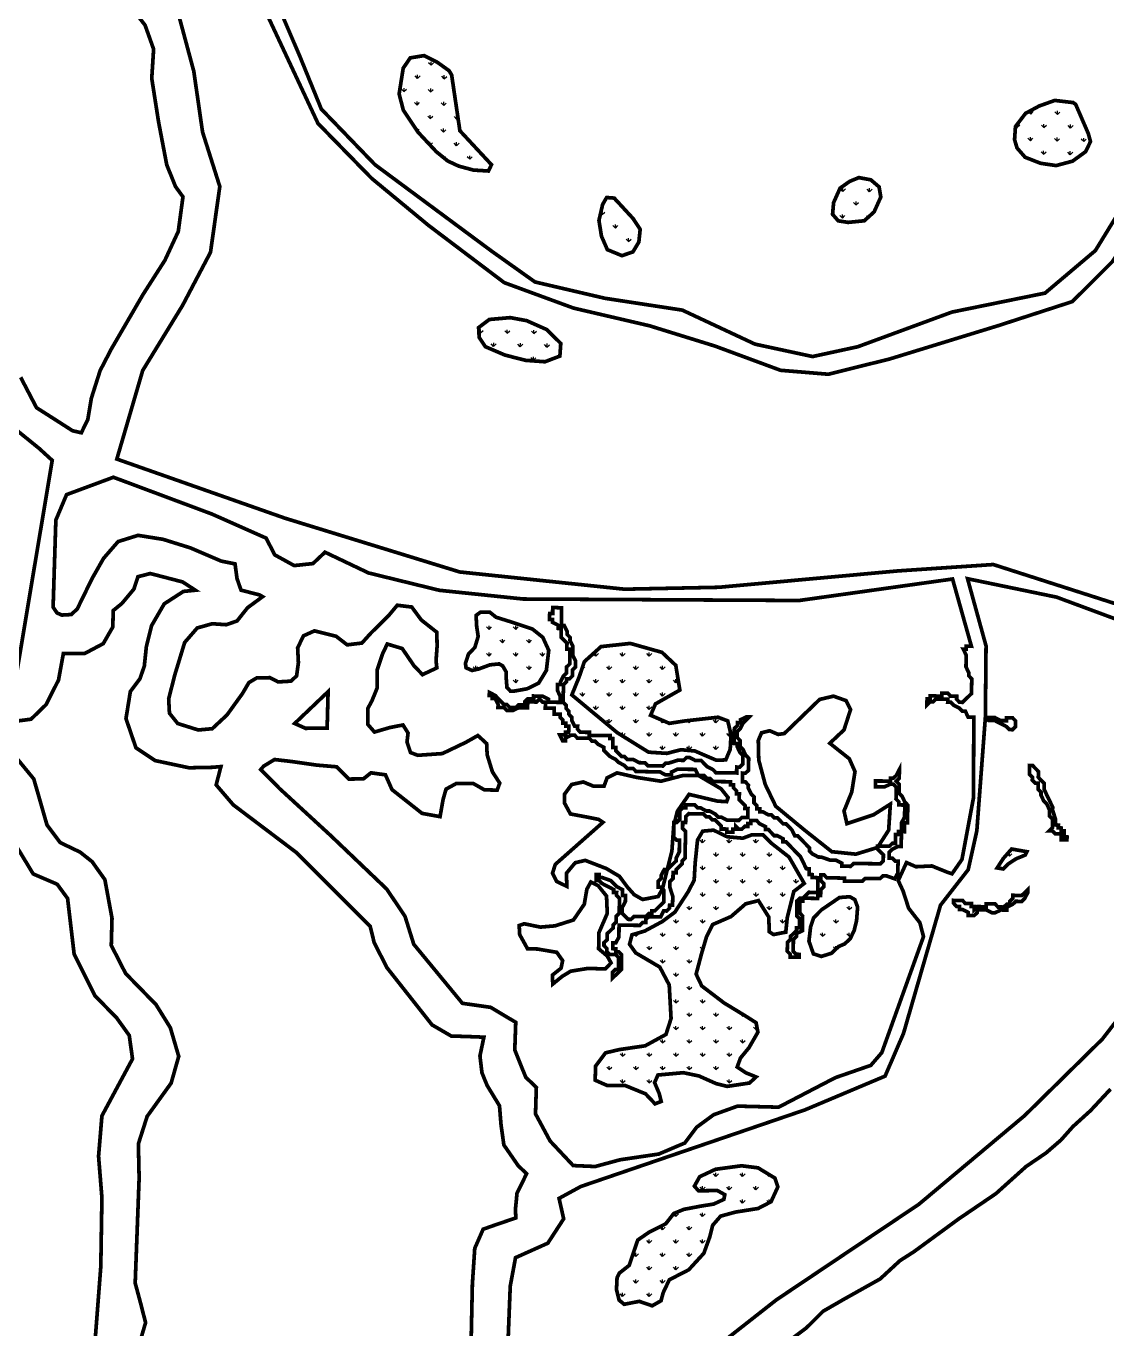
# Model space of a CAD drawing. Header units: metres. Extents: x 8244 to 287678, y 7853 to 2132060.
# Drawn here: x 269000 to 270455, y 2127559 to 2129313 of the extents above; entities that cross this region are included whole.
import ezdxf

# ---------------------------------------------------------------- set-up
doc = ezdxf.new("R2010")
doc.units = ezdxf.units.M
doc.layers.add('MANGROOVE BUFFER ZONE', color=120, linetype='Continuous')

msp = doc.modelspace()

# ---------------------------------------------------------------- hatches: boundary and pattern name
at = {"layer": 'MANGROOVE BUFFER ZONE'}
h = msp.add_hatch(dxfattribs=at)
h.set_pattern_fill('GRASS', color=256, angle=-0.8376017)
h.paths.add_polyline_path([(269572.8, 2129246.7), (269569.4, 2129252.4), (269553.6, 2129263.7), (269535.6, 2129272.7), (269517.1, 2129269.7), (269507.6, 2129255.8), (269502.1, 2129221.1), (269507.8, 2129199.2), (269527.7, 2129169.5), (269552.2, 2129143.3), (269567.5, 2129130.9), (269582.2, 2129124), (269602.2, 2129118.6), (269622.4, 2129117.4), (269626.4, 2129125.9), (269583.9, 2129171.6)])
h = msp.add_hatch(dxfattribs=at)
h.set_pattern_fill('GRASS', color=256, angle=-0.8376017)
h.paths.add_polyline_path([(270386.5, 2129124.7), (270408.6, 2129130.6), (270426.1, 2129143.3), (270432.8, 2129156.9), (270429.9, 2129167.7), (270412.9, 2129207), (270409.4, 2129209.5), (270384.7, 2129212.4), (270363.8, 2129204.9), (270345.4, 2129195), (270331.8, 2129177.2), (270330.6, 2129159.6), (270333.9, 2129148.4), (270344.8, 2129135.9), (270365.5, 2129127.8)])
h = msp.add_hatch(dxfattribs=at)
h.set_pattern_fill('GRASS', color=256, angle=-0.8376017)
h.paths.add_polyline_path([(270095.7, 2129094.3), (270087, 2129074.9), (270085.6, 2129059.1), (270093.2, 2129050.3), (270106.5, 2129048.2), (270128.3, 2129050.4), (270141.5, 2129062.3), (270150.5, 2129082.3), (270148.2, 2129096), (270137.1, 2129105.5), (270121, 2129108.5), (270108.6, 2129103.4)])
h = msp.add_hatch(dxfattribs=at)
h.set_pattern_fill('GRASS', color=256, angle=-0.8376017)
h.paths.add_polyline_path([(269781.5, 2129081.7), (269776.1, 2129072.5), (269771.1, 2129050.8), (269774.5, 2129029.6), (269782.4, 2129011.5), (269802.1, 2129003.4), (269816.8, 2129008.5), (269824.8, 2129021.7), (269826.6, 2129038.8), (269817.2, 2129053.2), (269791.7, 2129080.9)])
h = msp.add_hatch(dxfattribs=at)
h.set_pattern_fill('GRASS', color=256, angle=-0.8376017)
h.paths.add_polyline_path([(269644.5, 2128869.6), (269672.3, 2128862.5), (269698.4, 2128860.6), (269718.5, 2128868.2), (269719.7, 2128885.3), (269700.6, 2128904), (269673.8, 2128915.9), (269651.6, 2128920), (269623.6, 2128917.5), (269609.1, 2128906.6), (269609.9, 2128893.3), (269618.2, 2128880.9)])
h = msp.add_hatch(dxfattribs=at)
h.set_pattern_fill('GRASS', color=256)
h.paths.add_polyline_path([(269695.5, 2128489.6), (269681.5, 2128500.8), (269655.2, 2128509.6), (269632.5, 2128516.7), (269624.1, 2128523.5), (269611.7, 2128523.5), (269605.7, 2128519.1), (269606.5, 2128504.4), (269608.5, 2128490.8), (269604.1, 2128476.1), (269595.4, 2128466.9), (269591.4, 2128454.6), (269592.2, 2128448.6), (269600.2, 2128445), (269609.3, 2128447), (269624.5, 2128452.6), (269636.9, 2128453.8), (269641.6, 2128451), (269646, 2128443.4), (269646.4, 2128433), (269647.2, 2128422.3), (269652, 2128417.1), (269656.4, 2128417.1), (269674.3, 2128420.3), (269689.9, 2128427.9), (269700.3, 2128445), (269703.5, 2128472.1)])
h = msp.add_hatch(dxfattribs=at)
h.set_pattern_fill('GRASS', color=256)
h.paths.add_polyline_path([(269880, 2128418.6), (269874.5, 2128451.9), (269855.9, 2128469.4), (269813.3, 2128481.4), (269773.9, 2128477.1), (269751.5, 2128456.9), (269744.4, 2128436.1), (269734.6, 2128412.1), (269795.8, 2128361.2), (269837.9, 2128335), (269862.5, 2128333.4), (269881.6, 2128338.3), (269900.2, 2128336.6), (269916.6, 2128329.5), (269929.2, 2128324.1), (269941.8, 2128324.6), (269947.8, 2128338.8), (269948.9, 2128358.5), (269944.5, 2128377.1), (269931.4, 2128382), (269887.1, 2128377.1), (269865.8, 2128373.8), (269840.6, 2128384.7), (269847.2, 2128400)])
h = msp.add_hatch(dxfattribs=at)
h.set_pattern_fill('GRASS', color=256)
h.paths.add_polyline_path([(269915.9, 2128086.4), (269924.1, 2128102.9), (269948.9, 2128113.7), (269968.6, 2128130.8), (269985.8, 2128135.2), (269999.7, 2128113), (270000.4, 2128093.3), (270006.1, 2128089.5), (270022.6, 2128092.7), (270024.5, 2128111.8), (270033.4, 2128147.5), (270047.4, 2128158.3), (270027, 2128193.8), (270003.5, 2128212.2), (269992.1, 2128223.7), (269976.8, 2128223.7), (269964.8, 2128219.2), (269943.8, 2128221.1), (269925.4, 2128230), (269910.8, 2128228.7), (269903.8, 2128216.7), (269900.6, 2128185.6), (269899.3, 2128162.7), (269891.1, 2128146.9), (269873.3, 2128119.6), (269856.2, 2128106.9), (269832.7, 2128094.2), (269815.5, 2128089.1), (269812.3, 2128076.4), (269820.6, 2128064.8), (269853, 2128045.7), (269865.7, 2128021.6), (269868.2, 2127976.5), (269861.3, 2127955), (269833.3, 2127939.7), (269798.4, 2127934.6), (269779.9, 2127930.2), (269766.6, 2127912.4), (269766, 2127893.4), (269781.9, 2127886.4), (269806, 2127886.4), (269833.9, 2127875), (269846.6, 2127861.6), (269854.9, 2127864.8), (269852.4, 2127875), (269846, 2127890.2), (269850.5, 2127900.4), (269884.8, 2127903.5), (269905.7, 2127899.1), (269928.6, 2127888.9), (269943.8, 2127885.1), (269973.7, 2127889.6), (269982.6, 2127897.8), (269968.6, 2127903.5), (269957.2, 2127911.2), (269961.6, 2127923.2), (269973.1, 2127937.2), (269985.1, 2127958.1), (269982.6, 2127970.8), (269968.6, 2127979.7), (269939.4, 2127997.5), (269909.5, 2128020.3), (269901.9, 2128036.2), (269909.5, 2128064.8)])
h = msp.add_hatch(dxfattribs=at)
h.set_pattern_fill('GRASS', color=256)
h.paths.add_polyline_path([(270347.2, 2128201), (270326.6, 2128204.6), (270315.4, 2128191.9), (270307.2, 2128179.2), (270315.4, 2128177.8), (270322.1, 2128184.5), (270332.5, 2128191.4), (270344.9, 2128196.5)])
h = msp.add_hatch(dxfattribs=at)
h.set_pattern_fill('GRASS', color=256)
h.paths.add_polyline_path([(270117.9, 2128108.3), (270119.3, 2128126.4), (270115.6, 2128136.5), (270108.8, 2128140.4), (270094.8, 2128139.3), (270085.3, 2128132.7), (270070.8, 2128122.9), (270060, 2128111.9), (270056, 2128099.8), (270053.8, 2128080.6), (270059.8, 2128063.5), (270070.4, 2128060), (270084.1, 2128064.3), (270093.8, 2128073.4), (270101.7, 2128076.8), (270109.4, 2128083.9), (270114.8, 2128095.4)])
h = msp.add_hatch(dxfattribs=at)
h.set_pattern_fill('GRASS', color=256)
h.paths.add_polyline_path([(269924.2, 2127698.1), (269934.9, 2127710.4), (269955.1, 2127715.9), (269985.3, 2127720.7), (270002.8, 2127729.8), (270011.9, 2127749.7), (270008, 2127761.6), (269985.3, 2127775.4), (269963.1, 2127778.2), (269928.1, 2127773.5), (269906.7, 2127763.5), (269899.6, 2127750.8), (269905.1, 2127744.5), (269930.5, 2127744.9), (269940.5, 2127739.3), (269939.3, 2127733), (269925.4, 2127726.6), (269908.3, 2127723.9), (269885.3, 2127719.5), (269871.8, 2127713.9), (269861, 2127700.1), (269838.8, 2127688.9), (269823.3, 2127678.2), (269811.8, 2127644.1), (269798.7, 2127633.8), (269795.5, 2127627.8), (269794.7, 2127611.6), (269798.3, 2127597.3), (269805.1, 2127591.7), (269825.3, 2127595.7), (269842.8, 2127589.7), (269854.7, 2127596.5), (269857.5, 2127607.2), (269865.8, 2127624.7), (269892, 2127638.2), (269912.3, 2127660.4), (269920.2, 2127682.2)])

# ---------------------------------------------------------------- linework, layer by layer
at = {"layer": 'MANGROOVE BUFFER ZONE', "const_width": 5, "flags": 128}
for points in [[(269320.7, 2129383.1), (269368.3, 2129272.1), (269397.4, 2129200.7), (269469.6, 2129125.9), (269626.5, 2129009.6), (269685, 2128968), (269779.3, 2128946), (269883.3, 2128930.1), (269981.2, 2128884.3), (270058.7, 2128867.6), (270119.5, 2128880.8), (270246.4, 2128927.5), (270371.6, 2128953), (270439.4, 2129010.3), (270557.8, 2129203.4), (270630.9, 2129361)], [(268992.6, 2128839.7), (269014, 2128798.7), (269039.4, 2128782.5), (269062.5, 2128767.7), (269074.3, 2128765), (269083, 2128782.9), (269087.8, 2128811.5), (269099.6, 2128848.7), (269114.7, 2128877.8), (269157.2, 2128950.9), (269186.8, 2128997.2), (269204.8, 2129036), (269211.1, 2129082.6), (269201.1, 2129096.4), (269189.3, 2129125.6), (269178.2, 2129183.9), (269169.1, 2129242), (269171.6, 2129281.4), (269160.1, 2129313.7), (269141.1, 2129338.1)], [(269203.4, 2129334.7), (269225.7, 2129251.6), (269237.5, 2129169.8), (269260.7, 2129096.5), (269248.2, 2129008), (269210.6, 2128936.5), (269156.9, 2128848.8), (269122.1, 2128729.6), (269348.4, 2128650), (269583.7, 2128577.6), (269805.6, 2128554.4), (269932.6, 2128557), (270173.4, 2128579), (270302, 2128587.6), (270613.6, 2128487.6)], [(270678.4, 2129335.2), (270645.9, 2129310.7), (270614.3, 2129265.9), (270539.3, 2129107.5), (270462, 2128995.1), (270408.4, 2128941.6), (270308.3, 2128909.1), (270162.4, 2128864.3), (270079.8, 2128843.8), (270015.5, 2128849.1), (269927.3, 2128881.7), (269839.2, 2128909), (269737, 2128932.8), (269643.6, 2128967.1), (269541.9, 2129044), (269465.2, 2129107.4), (269392.9, 2129181.4), (269323.3, 2129330.2)], [(268986.6, 2128437.4), (269035.1, 2128727.8), (269017.4, 2128744), (268958.6, 2128791.7)], [(268977.6, 2128375.6), (269006.6, 2128379.4), (269027, 2128399.2), (269043.6, 2128432.2), (269050.1, 2128467.7), (269078.5, 2128467.7), (269103.8, 2128481.1), (269116.7, 2128503.6), (269117.2, 2128525.6), (269129, 2128535.3), (269145.1, 2128554.6), (269150.5, 2128571.2), (269167.1, 2128575.5), (269210.6, 2128564.2), (269227.8, 2128553), (269211.7, 2128551.4), (269185.9, 2128534.7), (269168.8, 2128505.2), (269161.8, 2128476.8), (269159.1, 2128451), (269153.2, 2128433.8), (269140.3, 2128416.7), (269134.4, 2128380.2), (269147.8, 2128340.9), (269173.6, 2128323.7), (269219.2, 2128314), (269250.4, 2128314.6), (269262.2, 2128315.6), (269255.8, 2128291), (269278.8, 2128264.1), (269364.3, 2128199.5), (269463.1, 2128100.7), (269468.5, 2128078.7), (269485.7, 2128044.9), (269546.4, 2127967.9), (269572.2, 2127952.9), (269605, 2127951.8), (269616.2, 2127951.3), (269610.9, 2127926.1), (269613.6, 2127903.5), (269620.5, 2127886.4), (269637.2, 2127859), (269639.3, 2127833.2), (269643.1, 2127806.2), (269662.4, 2127778.3), (269673.7, 2127767.5), (269660.8, 2127741.2), (269658.7, 2127719.8), (269659.2, 2127708), (269630.8, 2127698.3), (269615.2, 2127692.8), (269603.9, 2127667), (269600.7, 2127618.7), (269599.1, 2127544.7)], [(269146.8, 2127519.3), (269160.8, 2127567), (269153.2, 2127596.6), (269146.8, 2127620.2), (269152.1, 2127761.5), (269151.1, 2127807.7), (269162.9, 2127844.7), (269195.2, 2127889.5), (269205.4, 2127925.5), (269194.1, 2127964.1), (269174.8, 2127995.2), (269133.9, 2128037.1), (269114.6, 2128074.9), (269115.6, 2128111.4), (269106, 2128163.4), (269088.8, 2128187.6), (269072.7, 2128200.4), (269045.8, 2128213.3), (269028.1, 2128236.9), (269010.3, 2128298.9), (268963.6, 2128355.8)], [(269090.2, 2127508.7), (269100.5, 2127642.4), (269102, 2127735.3), (269097.5, 2127791.1), (269102, 2127845.4), (269143.2, 2127922.1), (269138.8, 2127953.7), (269121.9, 2127977.2), (269092.5, 2128007.3), (269064.6, 2128063.2), (269055.8, 2128138.1), (269041.8, 2128157.2), (269009.5, 2128171.1), (268927.8, 2128305.9)], [(270459.9, 2127881.5), (270433, 2127852.6), (270409.3, 2127831.1), (270393, 2127812.8), (270373, 2127795.5), (270346.1, 2127777.2), (270305.5, 2127740.7), (270255.3, 2127706.6), (270195.1, 2127662.5), (270176.2, 2127650.4), (270149.7, 2127625.9), (270101, 2127598.6), (270072.9, 2127582.4), (270050.4, 2127560), (270018.3, 2127535.9)]]:
    msp.add_lwpolyline(points, dxfattribs=at)
at = {"layer": 'MANGROOVE BUFFER ZONE', "const_width": 5}
for points in [[(269572.8, 2129246.7), (269569.4, 2129252.4), (269553.6, 2129263.7), (269535.6, 2129272.7), (269517.1, 2129269.7), (269507.6, 2129255.8), (269502.1, 2129221.1), (269507.8, 2129199.2), (269527.7, 2129169.5), (269552.2, 2129143.3), (269567.5, 2129130.9), (269582.2, 2129124), (269602.2, 2129118.6), (269622.4, 2129117.4), (269626.4, 2129125.9), (269583.9, 2129171.6), (269572.8, 2129246.7)], [(270386.5, 2129124.7), (270408.6, 2129130.6), (270426.1, 2129143.3), (270432.8, 2129156.9), (270429.9, 2129167.7), (270412.9, 2129207), (270409.4, 2129209.5), (270384.7, 2129212.4), (270363.8, 2129204.9), (270345.4, 2129195), (270331.8, 2129177.2), (270330.6, 2129159.6), (270333.9, 2129148.4), (270344.8, 2129135.9), (270365.5, 2129127.8), (270386.5, 2129124.7)], [(270095.7, 2129094.3), (270087, 2129074.9), (270085.6, 2129059.1), (270093.2, 2129050.3), (270106.5, 2129048.2), (270128.3, 2129050.4), (270141.5, 2129062.3), (270150.5, 2129082.3), (270148.2, 2129096), (270137.1, 2129105.5), (270121, 2129108.5), (270108.6, 2129103.4), (270095.7, 2129094.3)], [(269781.5, 2129081.7), (269776.1, 2129072.5), (269771.1, 2129050.8), (269774.5, 2129029.6), (269782.4, 2129011.5), (269802.1, 2129003.4), (269816.8, 2129008.5), (269824.8, 2129021.7), (269826.6, 2129038.8), (269817.2, 2129053.2), (269791.7, 2129080.9), (269781.5, 2129081.7)], [(269644.5, 2128869.6), (269672.3, 2128862.5), (269698.4, 2128860.6), (269718.5, 2128868.2), (269719.7, 2128885.3), (269700.6, 2128904), (269673.8, 2128915.9), (269651.6, 2128920), (269623.6, 2128917.5), (269609.1, 2128906.6), (269609.9, 2128893.3), (269618.2, 2128880.9), (269644.5, 2128869.6)], [(270275.7, 2128382), (270275.3, 2128273.7), (270259.8, 2128190.6), (270246.4, 2128171.3), (270240, 2128173.4), (270219.3, 2128181.8), (270197.8, 2128180.8), (270185.1, 2128186.4), (270174, 2128162.1), (270180.5, 2128148.1), (270188, 2128124.9), (270203.1, 2128105.5), (270208, 2128086.7), (270151.9, 2127930.6), (270137.1, 2127913.4), (270089.5, 2127896.9), (270013, 2127857.1), (269957.7, 2127858.5), (269925.5, 2127846.9), (269902.6, 2127830.1), (269886.7, 2127808.9), (269851.7, 2127794), (269799.7, 2127786.3), (269766, 2127777.2), (269736.4, 2127778.5), (269705.3, 2127811.6), (269685.7, 2127848.1), (269686.8, 2127883.8), (269672.6, 2127897.3), (269657.8, 2127934), (269659.1, 2127971.3), (269625.3, 2127991.5), (269587.3, 2127996.9), (269521.8, 2128076.4), (269510, 2128114.1), (269485.4, 2128150.7), (269409.9, 2128222.8), (269341.4, 2128285.8), (269315.8, 2128311.6), (269319.9, 2128316.3), (269334.4, 2128325.1), (269357.6, 2128322.4), (269391, 2128317.6), (269418, 2128315.3), (269434.5, 2128298.8), (269454.1, 2128299.1), (269464.2, 2128307.2), (269483.7, 2128304.5), (269492.5, 2128284.6), (269533, 2128252.6), (269557.2, 2128248.2), (269561.3, 2128271.5), (269565.3, 2128285.3), (269578.8, 2128292.7), (269602.1, 2128292.7), (269616.9, 2128284.3), (269634.1, 2128283.9), (269637.5, 2128293.4), (269627.7, 2128308.5), (269620.6, 2128331.5), (269619.9, 2128346.6), (269608.1, 2128357.4), (269592, 2128348.3), (269560.3, 2128333.1), (269527.2, 2128330.8), (269517.4, 2128334.5), (269512.7, 2128348.6), (269514.1, 2128360.8), (269507.3, 2128371.6), (269489.8, 2128368.2), (269468.9, 2128362.1), (269459.8, 2128372.6), (269459.8, 2128393.6), (269465.5, 2128404.1), (269472.6, 2128421.6), (269472.6, 2128445.8), (269479.7, 2128467.1), (269486.1, 2128480.6), (269506.3, 2128474.5), (269522.2, 2128451.2), (269533.6, 2128439.4), (269552.9, 2128448.5), (269551.8, 2128458), (269553.2, 2128477.2), (269552.9, 2128496.4), (269532, 2128512.9), (269519.1, 2128530.4), (269499.6, 2128532.8), (269487.8, 2128518.6), (269464.2, 2128495.4), (269452, 2128481.9), (269432.2, 2128479.5), (269417.3, 2128491), (269388.1, 2128498.3), (269373.3, 2128491.6), (269365.5, 2128475.4), (269366.5, 2128455.5), (269364.1, 2128437.7), (269356.4, 2128430.6), (269339.2, 2128429.6), (269328.1, 2128435.3), (269310.5, 2128435), (269299.8, 2128428.6), (269291.3, 2128414.1), (269270.4, 2128385.1), (269250.5, 2128366.6), (269231.7, 2128364.9), (269204, 2128373.6), (269192.9, 2128387.5), (269191.9, 2128406.7), (269200, 2128438.7), (269213.4, 2128482.7), (269230.3, 2128502.2), (269250.5, 2128507.9), (269269.4, 2128506.6), (269283.9, 2128511.6), (269298.1, 2128529.5), (269318.3, 2128544.3), (269314.2, 2128546.7), (269289.3, 2128553.1), (269283.9, 2128568.6), (269281.2, 2128588.5), (269262.7, 2128592.2), (269221.2, 2128610), (269184.4, 2128621.5), (269150.7, 2128626.9), (269123.8, 2128618.5), (269104.2, 2128595.9), (269088.7, 2128568.6), (269068.8, 2128527.8), (269060.7, 2128520.3), (269048, 2128519.6), (269041.6, 2128522.4), (269036.3, 2128530.2), (269040, 2128647.5), (269054.4, 2128681.7), (269117.5, 2128705.1), (269250, 2128655.6), (269323, 2128623.2), (269334.7, 2128600.6), (269360.8, 2128586.2), (269386.1, 2128588.9), (269402.3, 2128604.2), (269460.9, 2128576.3), (269556.4, 2128552.9), (269669.1, 2128541.2), (270040.7, 2128539.2), (270247.1, 2128568.1), (270272.5, 2128477.6), (270269.6, 2128477.7), (270265.6, 2128477.7), (270265.5, 2128473.7), (270261.5, 2128473.8), (270265.4, 2128465.8), (270265.4, 2128461.8), (270265.3, 2128457.8), (270265.2, 2128449.8), (270269, 2128441.8), (270269, 2128437.8), (270272.9, 2128433.8), (270272.9, 2128429.8), (270272.7, 2128418.6), (270272.6, 2128413.9), (270268.6, 2128410), (270260.5, 2128402.1), (270256.5, 2128402.2), (270252.6, 2128406.2), (270252.7, 2128410.2), (270248.7, 2128410.3), (270244.7, 2128410.3), (270240.8, 2128414.4), (270236.8, 2128414.4), (270232.8, 2128414.5), (270232.7, 2128410.5), (270228.8, 2128410.5), (270224.8, 2128410.6), (270220.8, 2128410.7), (270216.8, 2128410.7), (270216.8, 2128406.7), (270212.8, 2128406.8), (270212.7, 2128402.8), (270212.7, 2128398.8), (270216.7, 2128402.8), (270220.7, 2128402.7), (270224.7, 2128406.6), (270232.7, 2128406.5), (270236.7, 2128406.4), (270240.7, 2128406.4), (270240.6, 2128402.4), (270244.6, 2128402.3), (270248.5, 2128398.3), (270256.4, 2128394.2), (270260.3, 2128390.2), (270264.3, 2128390.1), (270268.2, 2128382.1)], [(270173.5, 2128172.4), (270173.6, 2128176.4), (270173.6, 2128180.4), (270173.7, 2128184.3), (270173.8, 2128188.3), (270169.8, 2128188.4), (270165.8, 2128192.4), (270161.9, 2128192.5), (270161.9, 2128196.5), (270162, 2128200.4), (270166, 2128204.4), (270174, 2128208.2), (270178, 2128208.2), (270178.1, 2128212.2), (270178.1, 2128216.1), (270178.3, 2128224.1), (270178.3, 2128228.1), (270174.3, 2128228.1), (270174.3, 2128224.2), (270170.3, 2128224.2), (270170.2, 2128220.2), (270170.2, 2128216.3), (270170.1, 2128212.3), (270166.1, 2128212.3), (270162.1, 2128208.4), (270158.1, 2128208.5), (270150.2, 2128208.6), (270146.2, 2128208.6), (270146.1, 2128204.7), (270150, 2128200.6), (270154, 2128196.6), (270153.9, 2128192.6), (270153.8, 2128188.6), (270149.8, 2128184.7), (270145.8, 2128184.8), (270141.8, 2128184.8), (270137.9, 2128184.9), (270125.9, 2128185), (270121.9, 2128185.1), (270114, 2128185.2), (270109.9, 2128181.3), (270106, 2128181.4), (270102, 2128181.4), (270098, 2128181.5), (270098.1, 2128185.5), (270090.2, 2128189.5), (270086.2, 2128189.6), (270082.2, 2128189.7), (270070.3, 2128193.8), (270066.3, 2128193.9), (270058.4, 2128198), (270054.5, 2128202), (270054.6, 2128206), (270046.7, 2128214.1), (270042.8, 2128218.1), (270038.9, 2128222.2), (270034.9, 2128222.2), (270031, 2128230.2), (270027.1, 2128234.3), (270023.2, 2128238.3), (270019.2, 2128238.4), (270011.3, 2128246.5), (270007.4, 2128246.5), (270003.4, 2128250.6), (269999.5, 2128250.6), (269991.6, 2128254.7), (269987.6, 2128254.8), (269987.6, 2128258.8), (269983.7, 2128258.8), (269983.7, 2128262.8), (269979.8, 2128266.8), (269979.8, 2128270.8), (269979.9, 2128274.8), (269976, 2128278.8), (269972.1, 2128286.9), (269972.2, 2128290.8), (269968.2, 2128294.9), (269964.3, 2128294.9), (269964.3, 2128298.9), (269964.4, 2128302.9), (269964.4, 2128306.9), (269968.4, 2128306.8), (269972.5, 2128310.7), (269972.5, 2128314.7), (269972.6, 2128318.7), (269972.6, 2128322.7), (269972.7, 2128326.7), (269968.8, 2128330.7), (269964.9, 2128338.7), (269961, 2128342.8), (269961, 2128346.8), (269961.1, 2128350.7), (269957.2, 2128354.8), (269957.2, 2128358.8), (269957.3, 2128362.7), (269961.3, 2128366.7), (269965.4, 2128374.6), (269969.5, 2128378.5), (269973.5, 2128382.4), (269969.5, 2128382.5), (269961.5, 2128378.6), (269961.5, 2128374.6), (269957.5, 2128374.7), (269957.4, 2128370.7), (269953.4, 2128366.8), (269953.3, 2128362.8), (269953.3, 2128358.8), (269953.2, 2128354.8), (269953.1, 2128346.9), (269957.1, 2128346.8), (269957, 2128342.8), (269960.9, 2128334.8), (269964.8, 2128330.8), (269964.7, 2128326.8), (269964.7, 2128322.8), (269964.6, 2128318.8), (269960.6, 2128314.9), (269956.6, 2128315), (269956.5, 2128311), (269956.5, 2128307), (269952.5, 2128307.1), (269948.5, 2128307.1), (269944.5, 2128307.2), (269940.6, 2128307.2), (269932.6, 2128307.3), (269928.6, 2128307.4), (269924.7, 2128311.4), (269916.8, 2128315.5), (269908.9, 2128323.6), (269905, 2128323.7), (269901, 2128323.7), (269893.1, 2128327.8), (269889.1, 2128327.9), (269885.1, 2128324), (269877.1, 2128324.1), (269865.1, 2128320.3), (269861.1, 2128320.3), (269857.1, 2128316.4), (269845.1, 2128316.6), (269841.1, 2128316.6), (269837.2, 2128316.7), (269833.2, 2128320.7), (269825.3, 2128320.9), (269817.4, 2128325), (269809.4, 2128325.1), (269805.5, 2128329.1), (269801.5, 2128329.2), (269797.6, 2128333.2), (269793.7, 2128337.3), (269793.7, 2128341.2), (269789.7, 2128341.3), (269789.9, 2128349.3), (269789.9, 2128353.2), (269785.9, 2128353.3), (269786, 2128357.3), (269782, 2128357.3), (269778, 2128357.4), (269774, 2128357.5), (269762.1, 2128357.6), (269758.1, 2128357.7), (269758.2, 2128361.7), (269754.2, 2128361.7), (269750.2, 2128361.8), (269746.2, 2128361.8), (269742.3, 2128365.9), (269742.4, 2128369.9), (269738.4, 2128369.9), (269734.5, 2128377.9), (269734.6, 2128381.9), (269730.7, 2128386), (269730.7, 2128389.9), (269726.8, 2128394), (269726.9, 2128398), (269722.9, 2128402), (269723, 2128406), (269723.1, 2128410), (269723.1, 2128414), (269723.2, 2128417.9), (269723.2, 2128421.9), (269723.3, 2128425.9), (269727.3, 2128429.8), (269727.4, 2128433.8), (269731.4, 2128433.7), (269735.4, 2128437.7), (269735.5, 2128441.7), (269735.5, 2128445.6), (269739.6, 2128449.6), (269739.7, 2128457.5), (269735.8, 2128465.5), (269735.9, 2128469.5), (269736, 2128477.5), (269732.1, 2128485.5), (269732.2, 2128489.5), (269728.3, 2128493.5), (269728.3, 2128497.5), (269724.4, 2128505.5), (269720.5, 2128505.6), (269720.5, 2128509.6), (269720.6, 2128513.6), (269720.7, 2128521.5), (269720.8, 2128525.5), (269720.8, 2128529.5), (269716.8, 2128529.5), (269712.9, 2128529.6), (269708.9, 2128529.7), (269708.8, 2128525.7), (269708.8, 2128521.7), (269704.8, 2128521.8), (269704.7, 2128517.8), (269704.7, 2128513.8), (269708.6, 2128513.7), (269708.6, 2128509.8), (269716.5, 2128505.7), (269716.4, 2128501.7), (269720.4, 2128501.6), (269720.4, 2128497.6), (269720.2, 2128489.7), (269724.2, 2128485.6), (269728.1, 2128481.6), (269728, 2128477.6), (269728, 2128473.6), (269731.9, 2128473.6), (269731.9, 2128469.6), (269731.8, 2128465.6), (269731.8, 2128461.6), (269731.7, 2128453.7), (269727.6, 2128449.7), (269727.5, 2128441.8), (269723.5, 2128437.8), (269719.4, 2128429.9), (269719.3, 2128426), (269715.3, 2128426), (269715.3, 2128422), (269715.2, 2128418.1), (269719.1, 2128410), (269719, 2128406.1), (269719, 2128402.1), (269715, 2128402.1), (269711, 2128402.2), (269707, 2128402.2), (269703, 2128402.3), (269703.1, 2128406.3), (269695.2, 2128410.4), (269691.2, 2128410.4), (269687.2, 2128410.5), (269683.2, 2128410.6), (269683.2, 2128406.6), (269679.2, 2128406.6), (269675.2, 2128406.7), (269671.2, 2128402.8), (269671.1, 2128398.8), (269667.1, 2128398.8), (269663.2, 2128398.9), (269659.1, 2128395), (269651.2, 2128395.1), (269647.2, 2128399.1), (269643.3, 2128399.2), (269639.3, 2128403.2), (269631.5, 2128411.3), (269623.6, 2128415.4), (269623.5, 2128411.4), (269627.5, 2128411.4), (269627.4, 2128407.4), (269631.4, 2128407.3), (269635.3, 2128399.3), (269635.2, 2128395.3), (269639.2, 2128395.3), (269643.2, 2128395.2), (269647.1, 2128391.2), (269651.1, 2128391.1), (269655.1, 2128391.1), (269663.1, 2128394.9), (269671.1, 2128394.8), (269675, 2128394.7), (269675.1, 2128398.7), (269675.2, 2128402.7), (269679.1, 2128402.7), (269683.1, 2128402.6), (269687.1, 2128402.5), (269691.1, 2128406.5), (269695.1, 2128402.4), (269699, 2128402.4), (269699, 2128398.4), (269698.9, 2128394.4), (269702.9, 2128394.3), (269706.9, 2128394.3), (269710.9, 2128394.2), (269710.8, 2128390.2), (269710.8, 2128386.3), (269718.7, 2128386.1), (269718.7, 2128382.2), (269722.6, 2128378.1), (269722.5, 2128374.1), (269726.5, 2128374.1), (269726.5, 2128370.1), (269730.4, 2128370), (269730.4, 2128366.1), (269730.3, 2128362.1), (269726.3, 2128362.1), (269726.3, 2128358.2), (269722.3, 2128358.2), (269718.3, 2128358.3), (269722.2, 2128350.2), (269726.2, 2128350.2), (269726.2, 2128354.2), (269734.2, 2128358), (269738.2, 2128358), (269742.1, 2128353.9), (269746.1, 2128353.9), (269758.1, 2128353.7), (269762, 2128349.7), (269766, 2128349.6), (269769.9, 2128345.6), (269777.8, 2128341.5), (269777.7, 2128337.5), (269785.6, 2128329.4), (269793.5, 2128325.3), (269797.4, 2128321.3), (269805.3, 2128317.2), (269809.2, 2128313.1), (269817.2, 2128313), (269821.1, 2128309), (269825.1, 2128308.9), (269829.1, 2128308.9), (269833.1, 2128308.8), (269845, 2128308.6), (269849, 2128308.6), (269853, 2128308.5), (269860.9, 2128304.4), (269864.9, 2128304.4), (269868.8, 2128304.3), (269868.9, 2128308.3), (269876.9, 2128312.1), (269880.9, 2128312.1), (269884.9, 2128312), (269892.8, 2128311.9), (269896.8, 2128311.9), (269900.8, 2128311.8), (269904.7, 2128303.8), (269908.6, 2128303.7), (269912.6, 2128303.7), (269916.6, 2128299.6), (269920.5, 2128299.6), (269924.5, 2128295.5), (269928.4, 2128295.5), (269932.4, 2128295.4), (269936.4, 2128295.3), (269940.4, 2128295.3), (269944.4, 2128295.2), (269948.3, 2128295.2), (269948.3, 2128291.2), (269952.3, 2128291.1), (269952.2, 2128287.1), (269956.1, 2128283.1), (269956.1, 2128279.1), (269960.1, 2128279.1), (269959.9, 2128271.1), (269963.9, 2128267.1), (269967.8, 2128263), (269967.7, 2128259), (269971.7, 2128259), (269971.6, 2128255), (269971.6, 2128251), (269971.5, 2128247), (269967.6, 2128247.1), (269963.6, 2128247.2), (269959.5, 2128243.2), (269951.6, 2128243.3), (269943.6, 2128243.5), (269935.7, 2128247.6), (269931.7, 2128247.6), (269927.8, 2128251.7), (269919.9, 2128255.8), (269915.9, 2128255.8), (269908, 2128259.9), (269904, 2128260), (269900.1, 2128264), (269896.1, 2128264.1), (269892.1, 2128264.1), (269888.2, 2128264.2), (269888.1, 2128260.2), (269884.1, 2128260.3), (269880.1, 2128256.3), (269880, 2128252.4), (269880, 2128248.4), (269879.9, 2128244.4), (269875.9, 2128240.5), (269871.9, 2128240.5), (269871.8, 2128236.5), (269871.8, 2128232.6), (269871.7, 2128228.6), (269871.7, 2128224.6), (269871.6, 2128220.6), (269875.5, 2128216.6), (269879.5, 2128216.5), (269879.4, 2128212.5), (269879.4, 2128208.6), (269879.3, 2128204.6), (269879.3, 2128200.6), (269875.2, 2128192.7), (269875.1, 2128188.7), (269871.1, 2128184.8), (269867, 2128180.9), (269863, 2128176.9), (269859, 2128177), (269854.9, 2128169.1), (269854.9, 2128165.1), (269850.8, 2128161.2), (269850.8, 2128157.2), (269850.7, 2128153.2), (269854.7, 2128153.2), (269858.6, 2128149.1), (269858.5, 2128145.1), (269858.5, 2128141.2), (269858.4, 2128137.2), (269858.4, 2128133.2), (269854.3, 2128129.3), (269850.3, 2128125.4), (269846.3, 2128121.4), (269842.3, 2128121.5), (269842.2, 2128117.5), (269838.2, 2128117.6), (269834.2, 2128113.6), (269826.2, 2128113.8), (269818.3, 2128113.9), (269814.2, 2128109.9), (269810.3, 2128110), (269806.3, 2128114), (269802.4, 2128118.1), (269802.5, 2128122.1), (269802.5, 2128126), (269806.6, 2128134), (269806.7, 2128137.9), (269806.7, 2128141.9), (269802.8, 2128142), (269802.8, 2128146), (269802.9, 2128149.9), (269795, 2128154), (269791, 2128158.1), (269787.1, 2128162.1), (269775.2, 2128166.3), (269771.3, 2128166.3), (269771.3, 2128170.3), (269767.3, 2128170.4), (269767.3, 2128166.4), (269767.2, 2128162.4), (269771.2, 2128162.4), (269775.1, 2128158.3), (269783, 2128154.2), (269790.9, 2128150.1), (269790.9, 2128146.1), (269794.9, 2128146.1), (269794.8, 2128142.1), (269798.7, 2128138.1), (269798.7, 2128134.1), (269798.6, 2128130.1), (269798.5, 2128122.1), (269798.4, 2128118.1), (269794.4, 2128114.2), (269794.3, 2128110.2), (269794.3, 2128106.3), (269790.2, 2128102.3), (269790.2, 2128098.4), (269786.1, 2128094.4), (269782.1, 2128090.5), (269782, 2128086.5), (269782, 2128082.5), (269777.9, 2128078.6), (269777.9, 2128074.6), (269781.8, 2128070.6), (269781.7, 2128066.6), (269785.7, 2128062.6), (269793.6, 2128062.5), (269797.6, 2128058.4), (269797.5, 2128054.4), (269797.4, 2128050.5), (269797.4, 2128046.5), (269797.3, 2128042.5), (269793.3, 2128042.6), (269789.3, 2128038.6), (269789.2, 2128034.6), (269789.2, 2128030.7), (269797.3, 2128038.5), (269801.3, 2128042.4), (269801.4, 2128046.4), (269801.4, 2128050.4), (269801.5, 2128054.4), (269801.5, 2128058.4), (269801.6, 2128062.3), (269797.7, 2128066.4), (269793.7, 2128066.4), (269793.7, 2128070.4), (269789.8, 2128070.5), (269789.8, 2128074.5), (269789.9, 2128078.4), (269793.9, 2128078.4), (269798, 2128086.3), (269798, 2128090.3), (269798.1, 2128094.3), (269798.1, 2128098.2), (269798.2, 2128102.2), (269802.2, 2128102.2), (269806.2, 2128102.1), (269810.1, 2128102), (269814.1, 2128102), (269818.1, 2128101.9), (269822.1, 2128101.9), (269826.1, 2128101.8), (269830.1, 2128105.7), (269834.1, 2128105.7), (269834.1, 2128109.7), (269838.2, 2128113.6), (269842.2, 2128113.5), (269850.1, 2128113.4), (269854.1, 2128113.3), (269858.2, 2128121.3), (269862.2, 2128121.2), (269866.2, 2128125.1), (269866.3, 2128129.1), (269870.3, 2128129), (269870.3, 2128133), (269870.4, 2128137), (269870.4, 2128141), (269866.6, 2128153), (269866.7, 2128157), (269866.7, 2128161), (269870.8, 2128164.9), (269870.8, 2128168.9), (269870.9, 2128172.8), (269874.9, 2128172.8), (269874.9, 2128176.8), (269879, 2128180.7), (269883, 2128184.6), (269883.1, 2128188.6), (269887.1, 2128192.5), (269887.2, 2128196.5), (269887.2, 2128200.5), (269887.3, 2128204.5), (269887.3, 2128208.4), (269887.4, 2128212.4), (269887.5, 2128216.4), (269887.6, 2128224.4), (269887.6, 2128228.4), (269883.7, 2128232.4), (269883.8, 2128236.4), (269883.8, 2128240.4), (269887.8, 2128240.3), (269887.9, 2128244.3), (269887.9, 2128248.3), (269892, 2128252.2), (269895.9, 2128252.1), (269899.9, 2128252.1), (269907.9, 2128252), (269911.9, 2128251.9), (269915.8, 2128247.9), (269919.8, 2128247.8), (269923.7, 2128243.8), (269927.7, 2128243.7), (269935.5, 2128235.6), (269935.5, 2128231.6), (269939.5, 2128231.6), (269943.4, 2128231.5), (269943.4, 2128227.5), (269947.4, 2128227.5), (269951.3, 2128227.4), (269951.4, 2128231.4), (269955.4, 2128231.3), (269955.4, 2128235.3), (269959.4, 2128231.3), (269963.3, 2128231.2), (269967.4, 2128235.2), (269971.4, 2128235.1), (269971.4, 2128239.1), (269975.4, 2128239), (269975.5, 2128243), (269979.4, 2128242.9), (269983.4, 2128242.9), (269987.3, 2128238.8), (269995.2, 2128234.7), (269995.2, 2128230.8), (269999.2, 2128230.7), (270003.1, 2128226.7), (270007, 2128222.6), (270011, 2128222.6), (270018.9, 2128218.5), (270018.8, 2128214.5), (270022.8, 2128214.4), (270026.7, 2128210.4), (270030.7, 2128206.3), (270034.6, 2128202.3), (270038.5, 2128198.3), (270042.4, 2128194.2), (270046.3, 2128186.2), (270050.2, 2128178.2), (270054.1, 2128178.1), (270054, 2128170.2), (270058, 2128170.1), (270058, 2128166.1), (270061.9, 2128166.1), (270065.9, 2128166), (270065.9, 2128162), (270065.8, 2128158), (270065.7, 2128154.1), (270065.7, 2128150.1), (270065.6, 2128146.1), (270061.6, 2128146.2), (270053.7, 2128146.3), (270049.6, 2128142.3), (270045.6, 2128138.4), (270049.6, 2128138.4), (270053.6, 2128138.3), (270061.5, 2128138.2), (270065.5, 2128138.1), (270065.6, 2128142.1), (270069.5, 2128142.1), (270069.6, 2128146), (270069.7, 2128150), (270073.7, 2128153.9), (270073.8, 2128157.9), (270069.8, 2128162), (270069.9, 2128165.9), (270070, 2128169.9), (270073.9, 2128169.9), (270077.9, 2128165.8), (270081.8, 2128165.8), (270085.8, 2128165.7), (270089.8, 2128165.7), (270093.8, 2128165.6), (270101.7, 2128165.5), (270101.7, 2128161.5), (270105.7, 2128161.4), (270109.6, 2128161.4), (270113.6, 2128161.3), (270117.6, 2128161.3), (270121.6, 2128161.2), (270125.6, 2128161.2), (270129.6, 2128165.1), (270133.6, 2128165), (270137.6, 2128165), (270141.6, 2128164.9), (270145.5, 2128164.8), (270149.5, 2128164.8), (270153.6, 2128168.7), (270157.5, 2128168.7), (270169.4, 2128164.5), (270173.5, 2128172.4)], [(270179, 2128275.9), (270175.1, 2128279.9), (270175.2, 2128283.9), (270175.2, 2128287.9), (270175.3, 2128291.9), (270171.3, 2128295.9), (270175.4, 2128299.8), (270175.4, 2128303.8), (270175.6, 2128311.8), (270171.5, 2128303.9), (270167.4, 2128299.9), (270163.4, 2128300), (270163.4, 2128296), (270159.4, 2128296.1), (270155.4, 2128296.1), (270151.4, 2128296.2), (270147.5, 2128296.2), (270143.5, 2128296.3), (270143.4, 2128292.3), (270143.4, 2128288.3), (270147.3, 2128288.3), (270155.3, 2128288.2), (270163.3, 2128292), (270167.3, 2128292), (270171.2, 2128287.9), (270171.2, 2128283.9), (270171.1, 2128276), (270171, 2128272), (270174.9, 2128268), (270174.9, 2128264), (270178.8, 2128263.9), (270182.8, 2128263.9), (270182.8, 2128259.9), (270182.7, 2128255.9), (270182.6, 2128251.9), (270182.6, 2128247.9), (270178.5, 2128240), (270178.4, 2128232.1), (270178.3, 2128228.1), (270182.3, 2128228), (270182.4, 2128236), (270182.5, 2128240), (270186.5, 2128239.9), (270186.6, 2128247.9), (270186.6, 2128251.9), (270186.7, 2128255.8), (270186.7, 2128259.8), (270186.8, 2128263.8), (270182.9, 2128267.8), (270179, 2128275.9)], [(270362.6, 2128301.1), (270362.7, 2128309), (270358.7, 2128313.1), (270354.8, 2128317.1), (270350.8, 2128317.2), (270350.8, 2128313.2), (270350.7, 2128309.2), (270350.7, 2128305.2), (270354.6, 2128301.2), (270354.5, 2128297.2), (270358.5, 2128293.2), (270362.4, 2128293.1), (270362.4, 2128289.1), (270362.3, 2128285.1), (270366.2, 2128281.1), (270366.2, 2128277.1), (270370, 2128269.1), (270374, 2128265.1), (270377.8, 2128257), (270377.8, 2128253), (270377.7, 2128249.1), (270381.6, 2128245), (270381.6, 2128241), (270381.5, 2128237.1), (270381.5, 2128233.1), (270377.4, 2128229.2), (270381.4, 2128229.1), (270385.3, 2128225.1), (270389.3, 2128225), (270393.3, 2128224.9), (270393.2, 2128221), (270393.2, 2128217), (270397.2, 2128216.9), (270401.1, 2128216.9), (270401.2, 2128220.8), (270397.2, 2128220.9), (270397.3, 2128228.9), (270393.4, 2128228.9), (270393.4, 2128232.9), (270389.4, 2128233), (270389.5, 2128236.9), (270385.5, 2128237), (270385.6, 2128241), (270385.6, 2128245), (270381.8, 2128257), (270381.9, 2128261), (270370.3, 2128285), (270370.4, 2128293), (270366.5, 2128297), (270362.6, 2128301.1)], [(270347.2, 2128201), (270326.6, 2128204.6), (270315.4, 2128191.9), (270307.2, 2128179.2), (270315.4, 2128177.8), (270322.1, 2128184.5), (270332.5, 2128191.4), (270344.9, 2128196.5), (270347.2, 2128201)], [(270320.2, 2128126.4), (270328.2, 2128130.3), (270332.2, 2128134.2), (270340.2, 2128134.1), (270344.2, 2128138), (270348.3, 2128145.9), (270348.4, 2128149.9), (270344.4, 2128146), (270340.3, 2128142.1), (270336.3, 2128142.1), (270332.4, 2128142.2), (270328.4, 2128142.3), (270328.3, 2128138.3), (270324.3, 2128134.4), (270324.2, 2128130.4), (270320.2, 2128130.4), (270316.2, 2128126.5), (270312.2, 2128126.6), (270308.2, 2128126.6), (270304.3, 2128130.7), (270300.3, 2128130.7), (270296.4, 2128130.8), (270292.4, 2128130.8), (270292.3, 2128126.9), (270288.3, 2128126.9), (270288.3, 2128122.9), (270292.3, 2128122.9), (270300.2, 2128118.8), (270304.1, 2128118.7), (270312.2, 2128122.6), (270316.1, 2128122.5), (270320.1, 2128122.5), (270320.2, 2128126.4)], [(270032.7, 2128074.9), (270032.8, 2128078.9), (270032.8, 2128082.9), (270036.9, 2128086.8), (270036.9, 2128090.8), (270045, 2128094.6), (270045, 2128098.6), (270045.1, 2128102.6), (270045.1, 2128106.6), (270045.2, 2128110.6), (270045.3, 2128114.5), (270041.3, 2128118.6), (270041.4, 2128122.6), (270041.4, 2128126.5), (270041.5, 2128130.5), (270041.6, 2128134.5), (270045.5, 2128134.4), (270045.6, 2128138.4), (270041.6, 2128138.5), (270037.6, 2128134.6), (270037.5, 2128130.6), (270037.5, 2128126.6), (270037.4, 2128122.6), (270037.3, 2128118.6), (270037.3, 2128114.7), (270041.2, 2128110.6), (270041.2, 2128106.6), (270041.1, 2128102.6), (270041, 2128098.7), (270037.1, 2128098.7), (270037, 2128094.7), (270028.9, 2128086.9), (270028.9, 2128082.9), (270024.8, 2128079), (270024.8, 2128075), (270024.7, 2128071), (270024.6, 2128067), (270028.6, 2128063), (270028.5, 2128059), (270032.5, 2128059), (270036.5, 2128058.9), (270040.5, 2128058.9), (270040.5, 2128062.8), (270036.5, 2128062.9), (270032.6, 2128066.9), (270032.7, 2128070.9), (270032.7, 2128074.9)], [(270280.3, 2128123), (270284.3, 2128123), (270288.3, 2128122.9), (270284.4, 2128127), (270280.4, 2128127), (270276.3, 2128123.1), (270276.4, 2128127.1), (270272.4, 2128127.1), (270272.5, 2128131.1), (270264.5, 2128131.2), (270260.6, 2128135.3), (270256.6, 2128135.3), (270252.6, 2128135.4), (270248.6, 2128135.5), (270248.6, 2128131.5), (270252.5, 2128127.4), (270256.5, 2128127.4), (270256.4, 2128123.4), (270260.4, 2128123.3), (270268.3, 2128119.2), (270268.3, 2128115.3), (270272.2, 2128115.2), (270276.2, 2128115.1), (270280.3, 2128119.1), (270280.3, 2128123)]]:
    msp.add_lwpolyline(points, close=True, dxfattribs=at)
for points in [[(269647.2, 2127503.4), (269651.7, 2127616.3), (269658.8, 2127654.5), (269702.3, 2127674), (269723.6, 2127706.8), (269717.4, 2127734.3), (269746.7, 2127750.3), (270048.8, 2127853.6), (270156.3, 2127898.9), (270181.1, 2127956.5), (270230.9, 2128129), (270268.2, 2128176.9), (270279.8, 2128229.2), (270291.1, 2128379.4), (270296, 2128377.7), (270303.9, 2128377.6), (270319.8, 2128369.4), (270323.7, 2128365.4), (270327.7, 2128365.3), (270331.7, 2128369.2), (270331.8, 2128373.2), (270331.8, 2128377.2), (270327.9, 2128381.2), (270323.9, 2128381.3), (270319.9, 2128381.3), (270319.9, 2128377.4), (270315.9, 2128377.4), (270311.9, 2128377.5), (270304, 2128381.6), (270300, 2128381.6), (270292.1, 2128381.7), (270291.3, 2128381.8), (270291.3, 2128382.2), (270292.2, 2128478), (270267.3, 2128568.5), (270387.2, 2128543.7), (270597.7, 2128465.6)], [(270506, 2128022.7), (270448.9, 2127948.9), (270344.2, 2127845.8), (270201.8, 2127726.4), (270010.1, 2127597.8), (269883.6, 2127498.5)]]:
    msp.add_lwpolyline(points, dxfattribs=at)
at = {"layer": 'MANGROOVE BUFFER ZONE', "const_width": 5, "flags": 128}
for points in [[(269656.4, 2128417.1), (269674.3, 2128420.3), (269689.9, 2128427.9), (269700.3, 2128445), (269703.5, 2128472.1), (269695.5, 2128489.6), (269681.5, 2128500.8), (269655.2, 2128509.6), (269632.5, 2128516.7), (269624.1, 2128523.5), (269611.7, 2128523.5), (269605.7, 2128519.1), (269606.5, 2128504.4), (269608.5, 2128490.8), (269604.1, 2128476.1), (269595.4, 2128466.9), (269591.4, 2128454.6), (269592.2, 2128448.6), (269600.2, 2128445), (269609.3, 2128447), (269624.5, 2128452.6), (269636.9, 2128453.8), (269641.6, 2128451), (269646, 2128443.4), (269646.4, 2128433), (269647.2, 2128422.3), (269652, 2128417.1)], [(269734.6, 2128412.1), (269795.8, 2128361.2), (269837.9, 2128335), (269862.5, 2128333.4), (269881.6, 2128338.3), (269900.2, 2128336.6), (269916.6, 2128329.5), (269929.2, 2128324.1), (269941.8, 2128324.6), (269947.8, 2128338.8), (269948.9, 2128358.5), (269944.5, 2128377.1), (269931.4, 2128382), (269887.1, 2128377.1), (269865.8, 2128373.8), (269840.6, 2128384.7), (269847.2, 2128400), (269880, 2128418.6), (269874.5, 2128451.9), (269855.9, 2128469.4), (269813.3, 2128481.4), (269773.9, 2128477.1), (269751.5, 2128456.9), (269744.4, 2128436.1)], [(269361.5, 2128373.6), (269406.5, 2128416.5), (269405.2, 2128367.4), (269376.2, 2128367.1)], [(270020.7, 2128360.1), (270068.2, 2128406), (270086.8, 2128410.4), (270103.8, 2128404.4), (270109.8, 2128392.4), (270101, 2128365), (270081.9, 2128347), (270108.1, 2128326.2), (270115.8, 2128308.8), (270111.4, 2128281.4), (270101, 2128255.8), (270104.9, 2128238.8), (270140.9, 2128250.8), (270163.4, 2128265.1), (270161.1, 2128230), (270146.1, 2128206.7), (270116.9, 2128197.7), (270084.6, 2128201), (270048, 2128230), (270009.1, 2128262.2), (269994.9, 2128291.7), (269986.2, 2128324.5), (269985.6, 2128350.7), (269990, 2128361.1), (270000.9, 2128363.8), (270012.4, 2128358.9)], [(269776.5, 2128240.6), (269712.3, 2128183.9), (269708.6, 2128172), (269714, 2128161.1), (269727.9, 2128154.3), (269727.3, 2128172), (269739.2, 2128186.2), (269752.7, 2128189.3), (269780.9, 2128178.4), (269798.6, 2128167.9), (269809.5, 2128153.3), (269818.6, 2128143.1), (269829.9, 2128136.7), (269850.9, 2128140.7), (269856.6, 2128151.1), (269869.3, 2128201.9), (269871.8, 2128236.5), (269876.7, 2128255.5), (269892.4, 2128278.2), (269909.3, 2128274.2), (269930.7, 2128269.1), (269943, 2128268.4), (269945, 2128273.8), (269935.5, 2128285.7), (269904.7, 2128303.8), (269883.5, 2128303.4), (269854.7, 2128295.9), (269822, 2128301), (269795.5, 2128307.1), (269782, 2128300.3), (269777.9, 2128289.1), (269764, 2128289.1), (269750, 2128294.9), (269734.4, 2128291.5), (269724.9, 2128278.6), (269724.6, 2128266.7), (269732.7, 2128251.8), (269751, 2128248.4), (269770.4, 2128244.6)], [(269820.6, 2128064.8), (269853, 2128045.7), (269865.7, 2128021.6), (269868.2, 2127976.5), (269861.3, 2127955), (269833.3, 2127939.7), (269798.4, 2127934.6), (269779.9, 2127930.2), (269766.6, 2127912.4), (269766, 2127893.4), (269781.9, 2127886.4), (269806, 2127886.4), (269833.9, 2127875), (269846.6, 2127861.6), (269854.9, 2127864.8), (269852.4, 2127875), (269846, 2127890.2), (269850.5, 2127900.4), (269884.8, 2127903.5), (269905.7, 2127899.1), (269928.6, 2127888.9), (269943.8, 2127885.1), (269973.7, 2127889.6), (269982.6, 2127897.8), (269968.6, 2127903.5), (269957.2, 2127911.2), (269961.6, 2127923.2), (269973.1, 2127937.2), (269985.1, 2127958.1), (269982.6, 2127970.8), (269968.6, 2127979.7), (269939.4, 2127997.5), (269909.5, 2128020.3), (269901.9, 2128036.2), (269909.5, 2128064.8), (269915.9, 2128086.4), (269924.1, 2128102.9), (269948.9, 2128113.7), (269968.6, 2128130.8), (269985.8, 2128135.2), (269999.7, 2128113), (270000.4, 2128093.3), (270006.1, 2128089.5), (270022.6, 2128092.7), (270024.5, 2128111.8), (270033.4, 2128147.5), (270047.4, 2128158.3), (270027, 2128193.8), (270003.5, 2128212.2), (269992.1, 2128223.7), (269976.8, 2128223.7), (269964.8, 2128219.2), (269943.8, 2128221.1), (269925.4, 2128230), (269910.8, 2128228.7), (269903.8, 2128216.7), (269900.6, 2128185.6), (269899.3, 2128162.7), (269891.1, 2128146.9), (269873.3, 2128119.6), (269856.2, 2128106.9), (269832.7, 2128094.2), (269815.5, 2128089.1), (269812.3, 2128076.4)], [(269708.9, 2128022.8), (269708.6, 2128035), (269720.1, 2128044.2), (269722.2, 2128054.4), (269714.3, 2128065.6), (269688.2, 2128070), (269674.9, 2128070.4), (269664.4, 2128089.4), (269663.7, 2128101.6), (269670.5, 2128104), (269692.3, 2128099.5), (269712, 2128101.2), (269736.8, 2128109.1), (269751.4, 2128130.4), (269754.8, 2128150.5), (269760.2, 2128160.3), (269770.1, 2128155.2), (269781.3, 2128141.3), (269782.3, 2128117.9), (269771.1, 2128092.1), (269770.7, 2128070.4), (269782.3, 2128060.5), (269787.4, 2128051.3), (269779.6, 2128043.2), (269756.1, 2128043.9), (269733, 2128040.1), (269721.8, 2128033.3)], [(270093.8, 2128073.4), (270084.1, 2128064.3), (270070.4, 2128060), (270059.8, 2128063.5), (270053.8, 2128080.6), (270056, 2128099.8), (270060, 2128111.9), (270070.8, 2128122.9), (270085.3, 2128132.7), (270094.8, 2128139.3), (270108.8, 2128140.4), (270115.6, 2128136.5), (270119.3, 2128126.4), (270117.9, 2128108.3), (270114.8, 2128095.4), (270109.4, 2128083.9), (270101.7, 2128076.8)], [(269811.8, 2127644.1), (269823.3, 2127678.2), (269838.8, 2127688.9), (269861, 2127700.1), (269871.8, 2127713.9), (269885.3, 2127719.5), (269908.3, 2127723.9), (269925.4, 2127726.6), (269939.3, 2127733), (269940.5, 2127739.3), (269930.5, 2127744.9), (269905.1, 2127744.5), (269899.6, 2127750.8), (269906.7, 2127763.5), (269928.1, 2127773.5), (269963.1, 2127778.2), (269985.3, 2127775.4), (270008, 2127761.6), (270011.9, 2127749.7), (270002.8, 2127729.8), (269985.3, 2127720.7), (269955.1, 2127715.9), (269934.9, 2127710.4), (269924.2, 2127698.1), (269920.2, 2127682.2), (269912.3, 2127660.4), (269892, 2127638.2), (269865.8, 2127624.7), (269857.5, 2127607.2), (269854.7, 2127596.5), (269842.8, 2127589.7), (269825.3, 2127595.7), (269805.1, 2127591.7), (269798.3, 2127597.3), (269794.7, 2127611.6), (269795.5, 2127627.8), (269798.7, 2127633.8)]]:
    msp.add_lwpolyline(points, close=True, dxfattribs=at)

doc.saveas('drawing.dxf')
